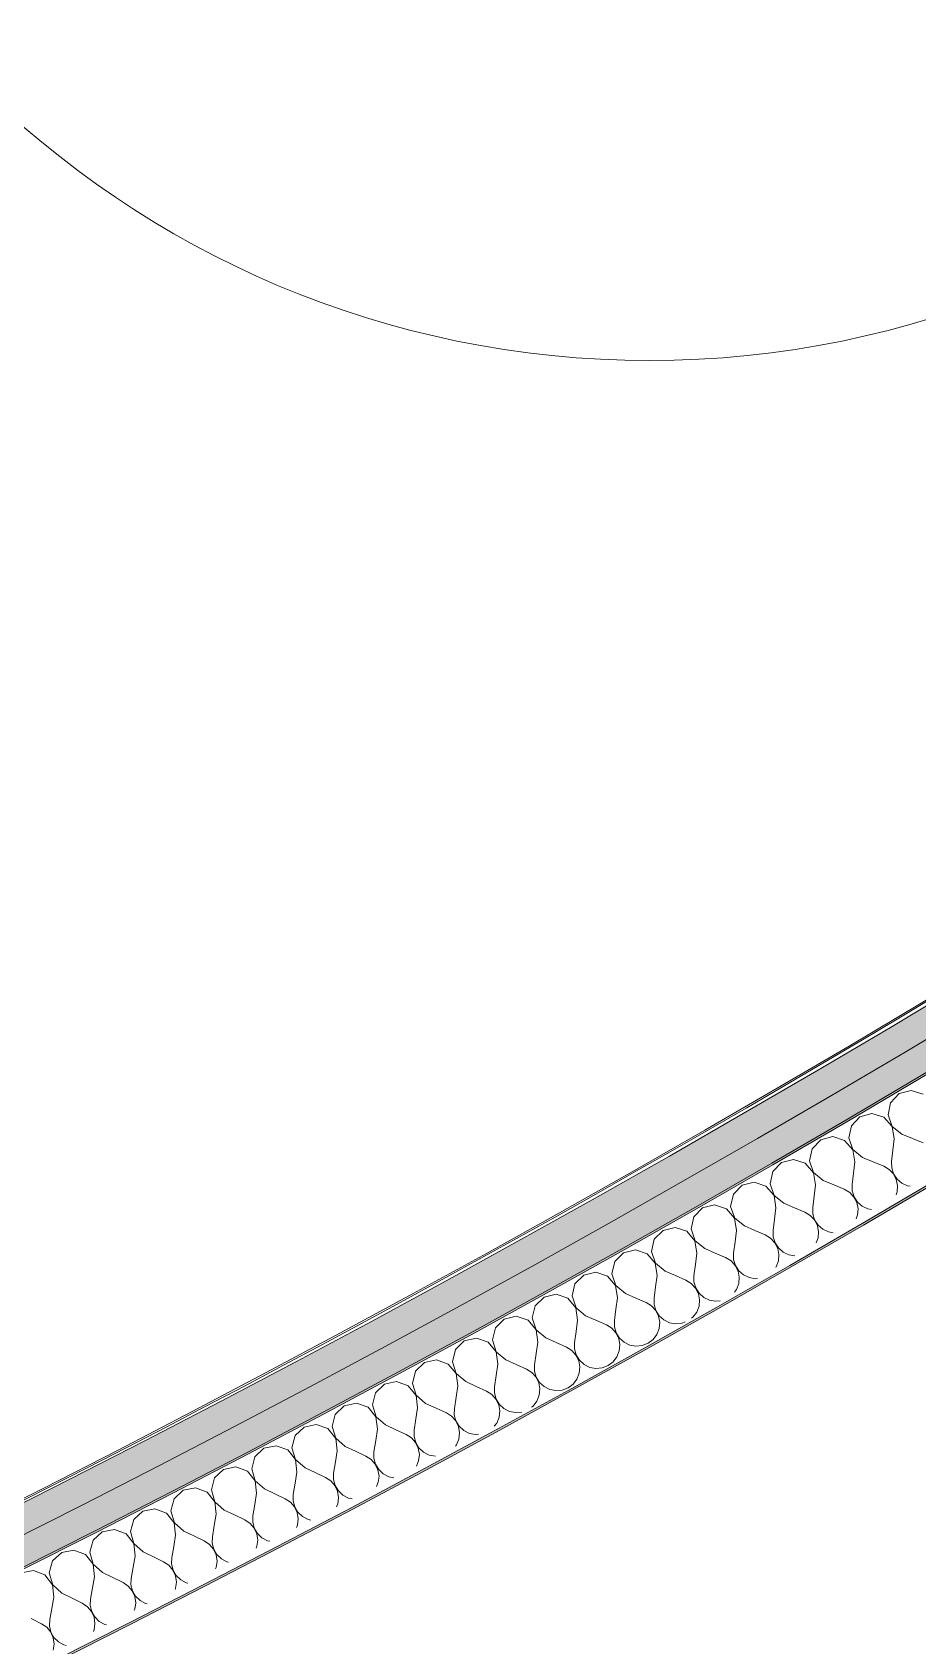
# Model space of a CAD drawing. Header units: millimetres. Extents: x -89663 to 74273, y -103666 to 18539.
# Drawn here: x -23568 to -23105, y -50115 to -49271 of the extents above; entities that cross this region are included whole.
import ezdxf
from ezdxf.enums import TextEntityAlignment as Align

# ---------------------------------------------------------------- set-up
doc = ezdxf.new("R2010")
doc.units = ezdxf.units.MM
doc.header["$MEASUREMENT"] = 0
for name, color, linetype in [('New_A-05-M_Gross_Int_Circulation', 7, 'Continuous'), ('New_A-15-MG_Structural_Grid_Phase_2', 7, 'Continuous'), ('New_A-20-M_Floor_Slab', 7, 'Continuous'), ('New_A-25-M_Wall_Int', 7, 'Continuous')]:
    doc.layers.add(name, color=color, linetype=linetype)
for name, color, linetype, lineweight, true_color in [('New_A-05-M_Gross_Int_Circulation_Pen_No__74', 7, 'Continuous', 20, 0x606060), ('New_A-15-MG_Structural_Grid_Phase_2_Pen_No__222', 7, 'Continuous', 13, 0x65af33), ('New_A-25-M_Wall_Int_Pen_No__107', 7, 'Continuous', 15, 0xa6a6a6), ('New_A-25-M_Wall_Int_Pen_No__81', 7, 'Continuous', 20, 0x6a6a6a)]:
    doc.layers.add(name, color=color, linetype=linetype, lineweight=lineweight, true_color=true_color)
for name, color, linetype, lineweight in [('New_A-20-M_Floor_Slab_Pen_No__89', 8, 'Continuous', 20), ('New_A-25-M_Wall_Int_Pen_No__1', 7, 'Continuous', 13), ('New_A-25-M_Wall_Int_Pen_No__150', 7, 'Continuous', 0), ('New_ArchiCAD Zone Stamps_Pen_No__6', 7, 'Continuous', 35)]:
    doc.layers.add(name, color=color, linetype=linetype, lineweight=lineweight)
doc.styles.add('GENERATED_STYLE_1', font='')
doc.styles.add('GENERATED_STYLE_3', font='')
doc.styles.add('GENERATED_STYLE_4', font='')
doc.styles.get('GENERATED_STYLE_1').set_extended_font_data('Arial', bold=True)
doc.styles.get('GENERATED_STYLE_3').set_extended_font_data('Arial')
doc.styles.get('GENERATED_STYLE_4').set_extended_font_data('Swis721 BT')

# ---------------------------------------------------------------- blocks, each defined once
blk = doc.blocks.new('Atrium South_INB 0152_2_1', base_point=(-20962.32, -37996.44))
at = {"layer": 'New_A-05-M_Gross_Int_Circulation_Pen_No__74', "linetype": 'Continuous'}
blk.add_arc((-26966.17, -43337.6), 7510.69, 249.05693, 336.178181, dxfattribs=at)
at = {"layer": 'New_ArchiCAD Zone Stamps_Pen_No__6'}
for tag, height, style, p in [('ROOM_NAME', 250, 'GENERATED_STYLE_1', (-21498.1, -36566.35)), ('zoneNameLine2', 250, 'GENERATED_STYLE_1', (-21686.54, -36998.48)), ('ROOM_NUMBER', 200, 'GENERATED_STYLE_3', (-21874.97, -37419.19)), ('measuredAreaCode', 200, 'GENERATED_STYLE_3', (-22031.99, -37779.3)), ('DUMMY_649', 200, 'GENERATED_STYLE_3', (-21724.59, -37913.34)), ('DUMMY_650', 200, 'GENERATED_STYLE_3', (-21095.42, -38187.69)), ('DUMMY_651', 133.33, 'GENERATED_STYLE_3', (-20816.13, -38294.24))]:
    blk.add_attdef(tag, text='', height=height, rotation=336.44041, dxfattribs=dict(at, style=style)).set_placement(p, align=Align.TOP_LEFT)
blk = doc.blocks.new('Slab_46_1', base_point=(-44734.13, -52924.74))
at = {"layer": 'New_A-20-M_Floor_Slab_Pen_No__89', "linetype": 'Continuous', "flags": 128}
blk.add_lwpolyline([(-44734.13, -52924.74), (-44734.3, -52924.72, -0.179811), (-34721.45, -33027.69), (-34721.92, -33027.18), (-25959.6, -24873.2), (-20981.62, -27043.85), (-17009.56, -17934.66), (-17703.34, -17189.12), (-11222.85, -11158.55), (-10852.64, -11556.37), (-2918.66, -4173.23), (921.42, -599.75), (3259.49, -1619.27), (2636.44, -2195.91), (2144.41, -3324.28), (-4596.33, -18782.94), (-10337.07, -31948.28), (-13252.03, -30677.22), (-20095.26, -46371.16, -0.415568), (-30017.22, -50195.91), (-38341.96, -69287.69, -0.234037), (-41521.39, -64901.11, -0.022084), (-42146.95, -60901.38), (-44895.69, -59706.59, -0.043731)], format="xyb", close=True, dxfattribs=at)
blk = doc.blocks.new('*X400')
at = {"layer": 'New_A-25-M_Wall_Int_Pen_No__150', "linetype": 'Continuous'}
for p, q in [((-23119.2, -49831.23), (-23120.53, -49837.6)), ((-23114.71, -49826.51), (-23119.2, -49831.23)), ((-23108.43, -49824.86), (-23114.71, -49826.51)), ((-23102.2, -49826.75), (-23108.43, -49824.86)), ((-23135.21, -49838.6), (-23139.71, -49843.3)), ((-23128.92, -49836.96), (-23135.21, -49838.6)), ((-23122.7, -49838.87), (-23128.92, -49836.96)), ((-23118.41, -49843.77), (-23122.7, -49838.87)), ((-23120.53, -49837.6), (-23118.33, -49843.72)), ((-23149.45, -49849), (-23155.75, -49850.62)), ((-23143.24, -49850.94), (-23149.45, -49849)), ((-23139.71, -49843.3), (-23141.07, -49849.66)), ((-23141.07, -49849.66), (-23138.88, -49855.79)), ((-23117.34, -49850.19), (-23118.41, -49843.77)), ((-23118.33, -49843.72), (-23113.23, -49847.76)), ((-23113.23, -49847.76), (-23107.73, -49850.04)), ((-23160.26, -49855.31), (-23161.64, -49861.67)), ((-23155.75, -49850.62), (-23160.26, -49855.31)), ((-23138.97, -49855.84), (-23143.24, -49850.94)), ((-23137.92, -49862.26), (-23138.97, -49855.84)), ((-23138.88, -49855.79), (-23133.8, -49859.85)), ((-23118.01, -49856.11), (-23118.68, -49862.03)), ((-23117.34, -49850.19), (-23118.01, -49856.11)), ((-23107.73, -49850.04), (-23102.22, -49852.32)), ((-23176.33, -49862.58), (-23180.85, -49867.25)), ((-23170.02, -49860.98), (-23176.33, -49862.58)), ((-23163.82, -49862.93), (-23170.02, -49860.98)), ((-23159.56, -49867.85), (-23163.82, -49862.93)), ((-23161.64, -49861.67), (-23159.48, -49867.8)), ((-23137.92, -49862.26), (-23138.6, -49868.18)), ((-23133.8, -49859.85), (-23128.3, -49862.15)), ((-23128.3, -49862.15), (-23122.8, -49864.45)), ((-23119.97, -49866.12), (-23122.8, -49864.45)), ((-23117.71, -49868.5), (-23119.97, -49866.12)), ((-23118.68, -49862.03), (-23118.6, -49865.31)), ((-23118.6, -49865.31), (-23117.62, -49868.45)), ((-23196.94, -49874.47), (-23201.48, -49879.13)), ((-23190.63, -49872.89), (-23196.94, -49874.47)), ((-23184.43, -49874.86), (-23190.63, -49872.89)), ((-23180.19, -49879.8), (-23184.43, -49874.86)), ((-23180.85, -49867.25), (-23182.25, -49873.61)), ((-23182.25, -49873.61), (-23180.11, -49879.75)), ((-23158.53, -49874.28), (-23159.56, -49867.85)), ((-23159.48, -49867.8), (-23154.4, -49871.88)), ((-23158.53, -49874.28), (-23159.23, -49880.19)), ((-23154.4, -49871.88), (-23148.91, -49874.2)), ((-23148.91, -49874.2), (-23143.42, -49876.51)), ((-23138.6, -49868.18), (-23139.29, -49874.1)), ((-23139.29, -49874.1), (-23139.22, -49877.39)), ((-23116.18, -49871.41), (-23117.71, -49868.5)), ((-23117.62, -49868.45), (-23115.82, -49871.2)), ((-23115.52, -49874.63), (-23116.18, -49871.41)), ((-23115.82, -49871.2), (-23113.34, -49873.35)), ((-23115.76, -49877.91), (-23115.52, -49874.63)), ((-23113.34, -49873.35), (-23110.35, -49874.73)), ((-23110.35, -49874.73), (-23108.91, -49874.96)), ((-23201.48, -49879.13), (-23202.9, -49885.48)), ((-23179.18, -49886.22), (-23180.19, -49879.8)), ((-23180.11, -49879.75), (-23175.05, -49883.84)), ((-23159.23, -49880.19), (-23159.95, -49886.11)), ((-23140.6, -49878.19), (-23143.42, -49876.51)), ((-23138.34, -49880.58), (-23140.6, -49878.19)), ((-23139.22, -49877.39), (-23138.26, -49880.53)), ((-23136.83, -49883.49), (-23138.34, -49880.58)), ((-23138.26, -49880.53), (-23136.47, -49883.28)), ((-23136.17, -49886.71), (-23136.83, -49883.49)), ((-23136.47, -49883.28), (-23133.99, -49885.44)), ((-23116.31, -49879.42), (-23115.76, -49877.91)), ((-23222.15, -49890.94), (-23223.59, -49897.28)), ((-23217.59, -49886.3), (-23222.15, -49890.94)), ((-23211.28, -49884.74), (-23217.59, -49886.3)), ((-23205.08, -49886.73), (-23211.28, -49884.74)), ((-23200.86, -49891.67), (-23205.08, -49886.73)), ((-23202.9, -49885.48), (-23200.77, -49891.63)), ((-23199.87, -49898.11), (-23200.86, -49891.67)), ((-23200.77, -49891.63), (-23195.73, -49895.74)), ((-23179.18, -49886.22), (-23179.9, -49892.14)), ((-23175.05, -49883.84), (-23169.56, -49886.17)), ((-23169.56, -49886.17), (-23164.08, -49888.5)), ((-23161.26, -49890.19), (-23164.08, -49888.5)), ((-23159.01, -49892.59), (-23161.26, -49890.19)), ((-23159.95, -49886.11), (-23159.88, -49889.4)), ((-23159.88, -49889.4), (-23158.93, -49892.54)), ((-23137.16, -49891.99), (-23136.42, -49889.99)), ((-23136.42, -49889.99), (-23136.17, -49886.71)), ((-23133.99, -49885.44), (-23131.01, -49886.83)), ((-23131.01, -49886.83), (-23129.12, -49887.14)), ((-23238.28, -49898.06), (-23242.85, -49902.68)), ((-23231.96, -49896.52), (-23238.28, -49898.06)), ((-23225.77, -49898.53), (-23231.96, -49896.52)), ((-23221.56, -49903.49), (-23225.77, -49898.53)), ((-23223.59, -49897.28), (-23221.48, -49903.44)), ((-23199.87, -49898.11), (-23200.61, -49904.02)), ((-23195.73, -49895.74), (-23190.25, -49898.09)), ((-23190.25, -49898.09), (-23184.78, -49900.43)), ((-23181.96, -49902.13), (-23184.78, -49900.43)), ((-23179.9, -49892.14), (-23180.63, -49898.05)), ((-23180.63, -49898.05), (-23180.58, -49901.34)), ((-23157.51, -49895.51), (-23159.01, -49892.59)), ((-23158.93, -49892.54), (-23157.15, -49895.3)), ((-23156.86, -49898.73), (-23157.51, -49895.51)), ((-23157.15, -49895.3), (-23154.67, -49897.46)), ((-23157.12, -49902.01), (-23156.86, -49898.73)), ((-23154.67, -49897.46), (-23151.7, -49898.87)), ((-23151.7, -49898.87), (-23149.25, -49899.27)), ((-23252.68, -49908.23), (-23259.01, -49909.75)), ((-23246.5, -49910.26), (-23252.68, -49908.23)), ((-23242.85, -49902.68), (-23244.31, -49909.03)), ((-23220.6, -49909.92), (-23221.56, -49903.49)), ((-23221.48, -49903.44), (-23216.45, -49907.56)), ((-23216.45, -49907.56), (-23210.98, -49909.93)), ((-23200.61, -49904.02), (-23201.36, -49909.93)), ((-23179.72, -49904.53), (-23181.96, -49902.13)), ((-23180.58, -49901.34), (-23179.64, -49904.48)), ((-23178.22, -49907.46), (-23179.72, -49904.53)), ((-23179.64, -49904.48), (-23177.86, -49907.25)), ((-23177.59, -49910.68), (-23178.22, -49907.46)), ((-23177.86, -49907.25), (-23175.4, -49909.42)), ((-23158.09, -49904.61), (-23157.12, -49902.01)), ((-23263.59, -49914.36), (-23265.07, -49920.7)), ((-23259.01, -49909.75), (-23263.59, -49914.36)), ((-23242.31, -49915.24), (-23246.5, -49910.26)), ((-23244.31, -49909.03), (-23242.22, -49915.19)), ((-23241.36, -49921.67), (-23242.31, -49915.24)), ((-23242.22, -49915.19), (-23237.2, -49919.33)), ((-23221.36, -49915.83), (-23222.12, -49921.74)), ((-23220.6, -49909.92), (-23221.36, -49915.83)), ((-23210.98, -49909.93), (-23205.51, -49912.3)), ((-23202.7, -49914), (-23205.51, -49912.3)), ((-23200.47, -49916.41), (-23202.7, -49914)), ((-23201.36, -49909.93), (-23201.32, -49913.22)), ((-23201.32, -49913.22), (-23200.38, -49916.36)), ((-23198.98, -49919.34), (-23200.47, -49916.41)), ((-23200.38, -49916.36), (-23198.62, -49919.14)), ((-23179.27, -49917.37), (-23179.02, -49917.04)), ((-23179.02, -49917.04), (-23177.86, -49913.96)), ((-23177.86, -49913.96), (-23177.59, -49910.68)), ((-23175.4, -49909.42), (-23172.43, -49910.84)), ((-23172.43, -49910.84), (-23169.3, -49911.36)), ((-23279.77, -49921.38), (-23284.37, -49925.98)), ((-23273.44, -49919.88), (-23279.77, -49921.38)), ((-23267.27, -49921.93), (-23273.44, -49919.88)), ((-23263.09, -49926.92), (-23267.27, -49921.93)), ((-23265.07, -49920.7), (-23263, -49926.87)), ((-23241.36, -49921.67), (-23242.14, -49927.58)), ((-23237.2, -49919.33), (-23231.74, -49921.71)), ((-23231.74, -49921.71), (-23226.28, -49924.1)), ((-23223.48, -49925.81), (-23226.28, -49924.1)), ((-23221.25, -49928.23), (-23223.48, -49925.81)), ((-23222.12, -49921.74), (-23222.1, -49925.03)), ((-23222.1, -49925.03), (-23221.17, -49928.18)), ((-23198.35, -49922.57), (-23198.98, -49919.34)), ((-23198.64, -49925.85), (-23198.35, -49922.57)), ((-23198.62, -49919.14), (-23196.16, -49921.32)), ((-23196.16, -49921.32), (-23193.19, -49922.74)), ((-23193.19, -49922.74), (-23189.95, -49923.3)), ((-23189.95, -49923.3), (-23188.92, -49923.19)), ((-23300.57, -49932.94), (-23305.19, -49937.53)), ((-23294.24, -49931.46), (-23300.57, -49932.94)), ((-23288.07, -49933.53), (-23294.24, -49931.46)), ((-23283.91, -49938.53), (-23288.07, -49933.53)), ((-23284.37, -49925.98), (-23285.87, -49932.31)), ((-23285.87, -49932.31), (-23283.82, -49938.49)), ((-23262.16, -49933.36), (-23263.09, -49926.92)), ((-23263, -49926.87), (-23258, -49931.03)), ((-23262.16, -49933.36), (-23262.96, -49939.26)), ((-23258, -49931.03), (-23252.55, -49933.43)), ((-23252.55, -49933.43), (-23247.09, -49935.83)), ((-23242.14, -49927.58), (-23242.93, -49933.49)), ((-23242.93, -49933.49), (-23242.91, -49936.77)), ((-23219.77, -49931.16), (-23221.25, -49928.23)), ((-23221.17, -49928.18), (-23219.41, -49930.96)), ((-23219.16, -49934.39), (-23219.77, -49931.16)), ((-23219.41, -49930.96), (-23216.96, -49933.14)), ((-23216.96, -49933.14), (-23214, -49934.58)), ((-23200.93, -49930.43), (-23199.81, -49928.93)), ((-23199.81, -49928.93), (-23198.64, -49925.85)), ((-23305.19, -49937.53), (-23306.71, -49943.85)), ((-23283, -49944.98), (-23283.91, -49938.53)), ((-23283.82, -49938.49), (-23278.83, -49942.66)), ((-23278.83, -49942.66), (-23273.38, -49945.08)), ((-23262.96, -49939.26), (-23263.76, -49945.17)), ((-23244.29, -49937.55), (-23247.09, -49935.83)), ((-23242.07, -49939.98), (-23244.29, -49937.55)), ((-23242.91, -49936.77), (-23241.99, -49939.93)), ((-23240.61, -49942.91), (-23242.07, -49939.98)), ((-23241.99, -49939.93), (-23240.24, -49942.71)), ((-23222.61, -49943.38), (-23220.63, -49940.74)), ((-23220.63, -49940.74), (-23219.45, -49937.67)), ((-23219.45, -49937.67), (-23219.16, -49934.39)), ((-23214, -49934.58), (-23210.75, -49935.15)), ((-23210.75, -49935.15), (-23208.34, -49934.9)), ((-23326.04, -49949.01), (-23327.58, -49955.33)), ((-23321.41, -49944.44), (-23326.04, -49949.01)), ((-23315.07, -49942.98), (-23321.41, -49944.44)), ((-23308.91, -49945.07), (-23315.07, -49942.98)), ((-23304.76, -49950.08), (-23308.91, -49945.07)), ((-23306.71, -49943.85), (-23304.68, -49950.03)), ((-23303.87, -49956.53), (-23304.76, -49950.08)), ((-23304.68, -49950.03), (-23299.7, -49954.22)), ((-23283.82, -49950.88), (-23284.64, -49956.78)), ((-23283, -49944.98), (-23283.82, -49950.88)), ((-23273.38, -49945.08), (-23267.94, -49947.49)), ((-23265.14, -49949.23), (-23267.94, -49947.49)), ((-23262.93, -49951.66), (-23265.14, -49949.23)), ((-23263.76, -49945.17), (-23263.76, -49948.45)), ((-23263.76, -49948.45), (-23262.85, -49951.61)), ((-23241.5, -49952.49), (-23240.3, -49949.42)), ((-23240, -49946.14), (-23240.61, -49942.91)), ((-23240.3, -49949.42), (-23240, -49946.14)), ((-23240.24, -49942.71), (-23237.8, -49944.91)), ((-23237.8, -49944.91), (-23234.84, -49946.35)), ((-23234.84, -49946.35), (-23231.6, -49946.93)), ((-23231.6, -49946.93), (-23228.31, -49946.6)), ((-23228.31, -49946.6), (-23226.69, -49945.96)), ((-23223.36, -49943.95), (-23222.61, -49943.38)), ((-23342.28, -49955.87), (-23346.92, -49960.42)), ((-23335.94, -49954.43), (-23342.28, -49955.87)), ((-23329.78, -49956.54), (-23335.94, -49954.43)), ((-23325.65, -49961.56), (-23329.78, -49956.54)), ((-23327.58, -49955.33), (-23325.57, -49961.52)), ((-23303.87, -49956.53), (-23304.71, -49962.43)), ((-23299.7, -49954.22), (-23294.26, -49956.66)), ((-23294.26, -49956.66), (-23288.82, -49959.09)), ((-23286.03, -49960.84), (-23288.82, -49959.09)), ((-23284.64, -49956.78), (-23284.64, -49960.07)), ((-23261.47, -49954.6), (-23262.93, -49951.66)), ((-23262.85, -49951.61), (-23261.11, -49954.4)), ((-23260.88, -49957.83), (-23261.47, -49954.6)), ((-23261.19, -49961.11), (-23260.88, -49957.83)), ((-23261.11, -49954.4), (-23258.67, -49956.6)), ((-23258.67, -49956.6), (-23255.72, -49958.05)), ((-23255.72, -49958.05), (-23252.48, -49958.64)), ((-23252.48, -49958.64), (-23249.19, -49958.32)), ((-23249.19, -49958.32), (-23246.12, -49957.12)), ((-23246.12, -49957.12), (-23243.48, -49955.13)), ((-23243.48, -49955.13), (-23241.5, -49952.49)), ((-23363.19, -49967.23), (-23367.85, -49971.77)), ((-23356.84, -49965.81), (-23363.19, -49967.23)), ((-23350.69, -49967.94), (-23356.84, -49965.81)), ((-23346.58, -49972.98), (-23350.69, -49967.94)), ((-23346.92, -49960.42), (-23348.48, -49966.74)), ((-23348.48, -49966.74), (-23346.49, -49972.94)), ((-23324.78, -49968.01), (-23325.65, -49961.56)), ((-23324.78, -49968.01), (-23325.64, -49973.91)), ((-23325.57, -49961.52), (-23320.6, -49965.72)), ((-23320.6, -49965.72), (-23315.17, -49968.18)), ((-23304.71, -49962.43), (-23305.55, -49968.33)), ((-23283.83, -49963.27), (-23286.03, -49960.84)), ((-23284.64, -49960.07), (-23283.75, -49963.23)), ((-23282.38, -49966.22), (-23283.83, -49963.27)), ((-23283.75, -49963.23), (-23282.02, -49966.02)), ((-23281.8, -49969.45), (-23282.38, -49966.22)), ((-23282.02, -49966.02), (-23279.59, -49968.23)), ((-23267.03, -49968.79), (-23264.39, -49966.8)), ((-23264.39, -49966.8), (-23262.4, -49964.18)), ((-23262.4, -49964.18), (-23261.19, -49961.11)), ((-23367.85, -49971.77), (-23369.43, -49978.08)), ((-23345.73, -49979.43), (-23346.58, -49972.98)), ((-23346.49, -49972.94), (-23341.54, -49977.16)), ((-23325.64, -49973.91), (-23326.5, -49979.81)), ((-23315.17, -49968.18), (-23309.74, -49970.63)), ((-23306.96, -49972.38), (-23309.74, -49970.63)), ((-23304.76, -49974.82), (-23306.96, -49972.38)), ((-23305.55, -49968.33), (-23305.57, -49971.61)), ((-23305.57, -49971.61), (-23304.68, -49974.78)), ((-23303.32, -49977.77), (-23304.76, -49974.82)), ((-23304.68, -49974.78), (-23302.96, -49977.57)), ((-23285.34, -49978.41), (-23283.33, -49975.79)), ((-23283.33, -49975.79), (-23282.12, -49972.73)), ((-23282.12, -49972.73), (-23281.8, -49969.45)), ((-23279.59, -49968.23), (-23276.64, -49969.69)), ((-23276.64, -49969.69), (-23273.4, -49970.29)), ((-23273.4, -49970.29), (-23270.11, -49969.98)), ((-23270.11, -49969.98), (-23267.03, -49968.79)), ((-23388.81, -49983.06), (-23390.41, -49989.36)), ((-23384.14, -49978.53), (-23388.81, -49983.06)), ((-23377.78, -49977.13), (-23384.14, -49978.53)), ((-23371.64, -49979.28), (-23377.78, -49977.13)), ((-23367.54, -49984.33), (-23371.64, -49979.28)), ((-23369.43, -49978.08), (-23367.46, -49984.29)), ((-23366.72, -49990.79), (-23367.54, -49984.33)), ((-23367.46, -49984.29), (-23362.52, -49988.52)), ((-23345.73, -49979.43), (-23346.61, -49985.33)), ((-23341.54, -49977.16), (-23336.12, -49979.63)), ((-23336.12, -49979.63), (-23330.7, -49982.09)), ((-23327.92, -49983.85), (-23330.7, -49982.09)), ((-23325.73, -49986.31), (-23327.92, -49983.85)), ((-23326.5, -49979.81), (-23326.52, -49983.09)), ((-23326.52, -49983.09), (-23325.65, -49986.26)), ((-23304.3, -49987.34), (-23303.08, -49984.28)), ((-23302.75, -49981.01), (-23303.32, -49977.77)), ((-23303.08, -49984.28), (-23302.75, -49981.01)), ((-23302.96, -49977.57), (-23300.53, -49979.79)), ((-23300.53, -49979.79), (-23297.59, -49981.26)), ((-23297.59, -49981.26), (-23294.35, -49981.87)), ((-23294.35, -49981.87), (-23291.07, -49981.58)), ((-23291.07, -49981.58), (-23287.98, -49980.39)), ((-23287.98, -49980.39), (-23285.34, -49978.41)), ((-23405.12, -49989.76), (-23409.8, -49994.27)), ((-23398.76, -49988.38), (-23405.12, -49989.76)), ((-23392.62, -49990.55), (-23398.76, -49988.38)), ((-23388.54, -49995.62), (-23392.62, -49990.55)), ((-23390.41, -49989.36), (-23388.46, -49995.57)), ((-23366.72, -49990.79), (-23367.61, -49996.68)), ((-23362.52, -49988.52), (-23357.1, -49991.01)), ((-23357.1, -49991.01), (-23351.69, -49993.49)), ((-23347.49, -49991.22), (-23347.52, -49994.51)), ((-23346.61, -49985.33), (-23347.49, -49991.22)), ((-23324.3, -49989.26), (-23325.73, -49986.31)), ((-23325.65, -49986.26), (-23323.94, -49989.06)), ((-23323.74, -49992.5), (-23324.3, -49989.26)), ((-23324.08, -49995.77), (-23323.74, -49992.5)), ((-23323.94, -49989.06), (-23321.52, -49991.29)), ((-23321.52, -49991.29), (-23318.58, -49992.77)), ((-23318.58, -49992.77), (-23315.34, -49993.39)), ((-23315.34, -49993.39), (-23312.14, -49993.11)), ((-23307.06, -49990.51), (-23306.32, -49989.96)), ((-23306.32, -49989.96), (-23304.3, -49987.34)), ((-23426.13, -50000.93), (-23430.83, -50005.42)), ((-23419.77, -49999.57), (-23426.13, -50000.93)), ((-23413.64, -50001.75), (-23419.77, -49999.57)), ((-23409.58, -50006.83), (-23413.64, -50001.75)), ((-23409.8, -49994.27), (-23411.42, -50000.57)), ((-23411.42, -50000.57), (-23409.49, -50006.79)), ((-23387.74, -50002.07), (-23388.54, -49995.62)), ((-23388.46, -49995.57), (-23383.53, -49999.82)), ((-23383.53, -49999.82), (-23378.12, -50002.33)), ((-23367.61, -49996.68), (-23368.51, -50002.57)), ((-23348.92, -49995.26), (-23351.69, -49993.49)), ((-23346.74, -49997.72), (-23348.92, -49995.26)), ((-23347.52, -49994.51), (-23346.65, -49997.68)), ((-23345.32, -50000.68), (-23346.74, -49997.72)), ((-23346.65, -49997.68), (-23344.95, -50000.48)), ((-23344.76, -50003.92), (-23345.32, -50000.68)), ((-23344.95, -50000.48), (-23342.54, -50002.72)), ((-23326.62, -50000.52), (-23325.31, -49998.83)), ((-23325.31, -49998.83), (-23324.08, -49995.77)), ((-23430.83, -50005.42), (-23432.47, -50011.72)), ((-23408.79, -50013.29), (-23409.58, -50006.83)), ((-23409.49, -50006.79), (-23404.58, -50011.05)), ((-23388.65, -50007.96), (-23389.57, -50013.85)), ((-23387.74, -50002.07), (-23388.65, -50007.96)), ((-23378.12, -50002.33), (-23372.72, -50004.83)), ((-23369.95, -50006.61), (-23372.72, -50004.83)), ((-23367.78, -50009.07), (-23369.95, -50006.61)), ((-23368.51, -50002.57), (-23368.55, -50005.85)), ((-23368.55, -50005.85), (-23367.69, -50009.03)), ((-23366.37, -50012.04), (-23367.78, -50009.07)), ((-23367.69, -50009.03), (-23366, -50011.84)), ((-23346.36, -50010.25), (-23345.12, -50007.19)), ((-23345.12, -50007.19), (-23344.76, -50003.92)), ((-23342.54, -50002.72), (-23339.61, -50004.21)), ((-23339.61, -50004.21), (-23336.37, -50004.84)), ((-23336.37, -50004.84), (-23334.81, -50004.71)), ((-23451.9, -50016.5), (-23453.56, -50022.8)), ((-23447.19, -50012.02), (-23451.9, -50016.5)), ((-23440.82, -50010.69), (-23447.19, -50012.02)), ((-23434.7, -50012.89), (-23440.82, -50010.69)), ((-23430.65, -50017.98), (-23434.7, -50012.89)), ((-23432.47, -50011.72), (-23430.56, -50017.94)), ((-23429.88, -50024.45), (-23430.65, -50017.98)), ((-23430.56, -50017.94), (-23425.66, -50022.22)), ((-23408.79, -50013.29), (-23409.72, -50019.18)), ((-23404.58, -50011.05), (-23399.18, -50013.58)), ((-23399.18, -50013.58), (-23393.78, -50016.1)), ((-23391.02, -50017.88), (-23393.78, -50016.1)), ((-23388.86, -50020.35), (-23391.02, -50017.88)), ((-23389.57, -50013.85), (-23389.62, -50017.13)), ((-23389.62, -50017.13), (-23388.77, -50020.31)), ((-23367.34, -50021.35), (-23366.19, -50018.55)), ((-23365.82, -50015.28), (-23366.37, -50012.04)), ((-23366.19, -50018.55), (-23365.82, -50015.28)), ((-23366, -50011.84), (-23363.6, -50014.08)), ((-23363.6, -50014.08), (-23360.67, -50015.58)), ((-23360.67, -50015.58), (-23357.44, -50016.22)), ((-23357.44, -50016.22), (-23357.3, -50016.21)), ((-23346.84, -50010.86), (-23346.36, -50010.25)), ((-23468.27, -50023.05), (-23473, -50027.52)), ((-23461.9, -50021.74), (-23468.27, -50023.05)), ((-23455.79, -50023.96), (-23461.9, -50021.74)), ((-23451.75, -50029.07), (-23455.79, -50023.96)), ((-23453.56, -50022.8), (-23451.67, -50029.02)), ((-23429.88, -50024.45), (-23430.83, -50030.33)), ((-23425.66, -50022.22), (-23420.27, -50024.76)), ((-23420.27, -50024.76), (-23414.88, -50027.3)), ((-23410.66, -50025.06), (-23410.72, -50028.35)), ((-23409.72, -50019.18), (-23410.66, -50025.06)), ((-23387.46, -50023.32), (-23388.86, -50020.35)), ((-23388.77, -50020.31), (-23387.09, -50023.13)), ((-23386.92, -50026.57), (-23387.46, -50023.32)), ((-23387.3, -50029.84), (-23386.92, -50026.57)), ((-23387.09, -50023.13), (-23384.69, -50025.38)), ((-23384.69, -50025.38), (-23381.77, -50026.89)), ((-23381.77, -50026.89), (-23379.18, -50027.41)), ((-23489.39, -50034.02), (-23494.14, -50038.47)), ((-23483.02, -50032.72), (-23489.39, -50034.02)), ((-23476.91, -50034.96), (-23483.02, -50032.72)), ((-23472.89, -50040.08), (-23476.91, -50034.96)), ((-23473, -50027.52), (-23474.68, -50033.81)), ((-23474.68, -50033.81), (-23472.81, -50040.04)), ((-23451.01, -50035.53), (-23451.98, -50041.41)), ((-23451.01, -50035.53), (-23451.75, -50029.07)), ((-23451.67, -50029.02), (-23446.78, -50033.32)), ((-23446.78, -50033.32), (-23441.4, -50035.88)), ((-23430.83, -50030.33), (-23431.79, -50036.21)), ((-23412.13, -50029.09), (-23414.88, -50027.3)), ((-23409.97, -50031.57), (-23412.13, -50029.09)), ((-23410.72, -50028.35), (-23409.89, -50031.53)), ((-23408.58, -50034.54), (-23409.97, -50031.57)), ((-23409.89, -50031.53), (-23408.21, -50034.35)), ((-23408.05, -50037.79), (-23408.58, -50034.54)), ((-23408.21, -50034.35), (-23405.82, -50036.61)), ((-23388.2, -50032.02), (-23387.3, -50029.84)), ((-23504.17, -50043.64), (-23510.55, -50044.92)), ((-23498.07, -50045.9), (-23504.17, -50043.64)), ((-23494.14, -50038.47), (-23495.84, -50044.75)), ((-23472.17, -50046.55), (-23472.89, -50040.08)), ((-23472.81, -50040.04), (-23467.94, -50044.35)), ((-23451.98, -50041.41), (-23452.95, -50047.29)), ((-23441.4, -50035.88), (-23436.02, -50038.43)), ((-23433.27, -50040.23), (-23436.02, -50038.43)), ((-23431.12, -50042.72), (-23433.27, -50040.23)), ((-23431.79, -50036.21), (-23431.86, -50039.49)), ((-23431.86, -50039.49), (-23431.03, -50042.67)), ((-23429.74, -50045.7), (-23431.12, -50042.72)), ((-23431.03, -50042.67), (-23429.37, -50045.5)), ((-23409.14, -50042.73), (-23408.44, -50041.06)), ((-23408.44, -50041.06), (-23408.05, -50037.79)), ((-23405.82, -50036.61), (-23402.9, -50038.12)), ((-23402.9, -50038.12), (-23400.93, -50038.53)), ((-23515.31, -50049.35), (-23517.03, -50055.63)), ((-23510.55, -50044.92), (-23515.31, -50049.35)), ((-23494.07, -50051.03), (-23498.07, -50045.9)), ((-23495.84, -50044.75), (-23493.98, -50050.99)), ((-23493.37, -50057.5), (-23494.07, -50051.03)), ((-23493.98, -50050.99), (-23489.12, -50055.32)), ((-23473.16, -50052.42), (-23474.15, -50058.3)), ((-23472.17, -50046.55), (-23473.16, -50052.42)), ((-23467.94, -50044.35), (-23462.56, -50046.93)), ((-23462.56, -50046.93), (-23457.19, -50049.5)), ((-23454.44, -50051.31), (-23457.19, -50049.5)), ((-23452.3, -50053.8), (-23454.44, -50051.31)), ((-23452.95, -50047.29), (-23453.04, -50050.57)), ((-23453.04, -50050.57), (-23452.22, -50053.76)), ((-23430.16, -50053.48), (-23429.62, -50052.21)), ((-23429.22, -50048.94), (-23429.74, -50045.7)), ((-23429.62, -50052.21), (-23429.22, -50048.94)), ((-23429.37, -50045.5), (-23426.99, -50047.77)), ((-23426.99, -50047.77), (-23424.07, -50049.3)), ((-23424.07, -50049.3), (-23422.58, -50049.61)), ((-23536.51, -50060.17), (-23538.25, -50066.43)), ((-23531.74, -50055.74), (-23536.51, -50060.17)), ((-23525.36, -50054.49), (-23531.74, -50055.74)), ((-23519.27, -50056.77), (-23525.36, -50054.49)), ((-23515.28, -50061.91), (-23519.27, -50056.77)), ((-23517.03, -50055.63), (-23515.19, -50061.87)), ((-23493.37, -50057.5), (-23494.37, -50063.37)), ((-23489.12, -50055.32), (-23483.76, -50057.91)), ((-23483.76, -50057.91), (-23478.39, -50060.49)), ((-23475.66, -50062.32), (-23478.39, -50060.49)), ((-23474.15, -50058.3), (-23474.24, -50061.59)), ((-23450.93, -50056.78), (-23452.3, -50053.8)), ((-23452.22, -50053.76), (-23450.56, -50056.59)), ((-23450.43, -50060.03), (-23450.93, -50056.78)), ((-23450.84, -50063.3), (-23450.43, -50060.03)), ((-23450.56, -50056.59), (-23448.19, -50058.86)), ((-23448.19, -50058.86), (-23445.28, -50060.4)), ((-23445.28, -50060.4), (-23444.15, -50060.64)), ((-23552.97, -50066.51), (-23557.75, -50070.91)), ((-23546.58, -50065.27), (-23552.97, -50066.51)), ((-23540.49, -50067.57), (-23546.58, -50065.27)), ((-23536.52, -50072.73), (-23540.49, -50067.57)), ((-23538.25, -50066.43), (-23536.44, -50072.68)), ((-23514.6, -50068.38), (-23515.62, -50074.25)), ((-23514.6, -50068.38), (-23515.28, -50061.91)), ((-23515.19, -50061.87), (-23510.35, -50066.21)), ((-23510.35, -50066.21), (-23504.99, -50068.82)), ((-23504.99, -50068.82), (-23499.63, -50071.43)), ((-23495.38, -50069.25), (-23495.49, -50072.53)), ((-23494.37, -50063.37), (-23495.38, -50069.25)), ((-23473.52, -50064.82), (-23475.66, -50062.32)), ((-23474.24, -50061.59), (-23473.44, -50064.77)), ((-23472.16, -50067.8), (-23473.52, -50064.82)), ((-23473.44, -50064.77), (-23471.79, -50067.61)), ((-23471.67, -50071.05), (-23472.16, -50067.8)), ((-23471.79, -50067.61), (-23469.42, -50069.89)), ((-23451.25, -50064.27), (-23450.84, -50063.3)), ((-23567.84, -50075.99), (-23574.23, -50077.2)), ((-23561.76, -50078.31), (-23567.84, -50075.99)), ((-23557.75, -50070.91), (-23559.51, -50077.18)), ((-23559.51, -50077.18), (-23557.72, -50083.43)), ((-23535.86, -50079.2), (-23536.52, -50072.73)), ((-23536.44, -50072.68), (-23531.61, -50077.04)), ((-23531.61, -50077.04), (-23526.26, -50079.67)), ((-23515.62, -50074.25), (-23516.65, -50080.12)), ((-23496.9, -50073.26), (-23499.63, -50071.43)), ((-23494.78, -50075.76), (-23496.9, -50073.26)), ((-23495.49, -50072.53), (-23494.69, -50075.72)), ((-23493.42, -50078.75), (-23494.78, -50075.76)), ((-23494.69, -50075.72), (-23493.05, -50078.56)), ((-23472.42, -50075.11), (-23472.09, -50074.32)), ((-23472.09, -50074.32), (-23471.67, -50071.05)), ((-23469.42, -50069.89), (-23466.52, -50071.44)), ((-23466.52, -50071.44), (-23465.63, -50071.63)), ((-23557.8, -50083.47), (-23561.76, -50078.31)), ((-23557.16, -50089.95), (-23557.8, -50083.47)), ((-23557.72, -50083.43), (-23552.9, -50087.81)), ((-23536.91, -50085.07), (-23537.95, -50090.93)), ((-23535.86, -50079.2), (-23536.91, -50085.07)), ((-23526.26, -50079.67), (-23520.91, -50082.29)), ((-23518.18, -50084.13), (-23520.91, -50082.29)), ((-23516.07, -50086.64), (-23518.18, -50084.13)), ((-23516.65, -50080.12), (-23516.77, -50083.41)), ((-23516.77, -50083.41), (-23515.98, -50086.6)), ((-23493.68, -50085.98), (-23493.37, -50085.27)), ((-23492.94, -50082), (-23493.42, -50078.75)), ((-23493.37, -50085.27), (-23492.94, -50082)), ((-23493.05, -50078.56), (-23490.69, -50080.85)), ((-23490.69, -50080.85), (-23487.79, -50082.41)), ((-23487.79, -50082.41), (-23487.02, -50082.57)), ((-23557.16, -50089.95), (-23558.22, -50095.81)), ((-23552.9, -50087.81), (-23547.56, -50090.45)), ((-23547.56, -50090.45), (-23542.22, -50093.09)), ((-23539.5, -50094.93), (-23542.22, -50093.09)), ((-23537.95, -50090.93), (-23538.08, -50094.22)), ((-23538.08, -50094.22), (-23537.3, -50097.41)), ((-23514.72, -50089.64), (-23516.07, -50086.64)), ((-23515.98, -50086.6), (-23514.35, -50089.45)), ((-23514.25, -50092.89), (-23514.72, -50089.64)), ((-23514.69, -50096.15), (-23514.25, -50092.89)), ((-23514.35, -50089.45), (-23512, -50091.74)), ((-23512, -50091.74), (-23509.1, -50093.31)), ((-23509.1, -50093.31), (-23508.34, -50093.48)), ((-23568.9, -50101.16), (-23563.56, -50103.82)), ((-23559.29, -50101.68), (-23559.43, -50104.96)), ((-23558.22, -50095.81), (-23559.29, -50101.68)), ((-23537.39, -50097.45), (-23539.5, -50094.93)), ((-23536.05, -50100.45), (-23537.39, -50097.45)), ((-23537.3, -50097.41), (-23535.68, -50100.27)), ((-23535.59, -50103.71), (-23536.05, -50100.45)), ((-23535.68, -50100.27), (-23533.34, -50102.57)), ((-23533.34, -50102.57), (-23530.45, -50104.14)), ((-23515.01, -50096.89), (-23514.69, -50096.15)), ((-23560.85, -50105.67), (-23563.56, -50103.82)), ((-23558.75, -50108.2), (-23560.85, -50105.67)), ((-23559.43, -50104.96), (-23558.66, -50108.15)), ((-23557.42, -50111.2), (-23558.75, -50108.2)), ((-23558.66, -50108.15), (-23557.05, -50111.02)), ((-23556.97, -50114.46), (-23557.42, -50111.2)), ((-23557.05, -50111.02), (-23554.71, -50113.33)), ((-23536.43, -50107.85), (-23536.04, -50106.97)), ((-23536.04, -50106.97), (-23535.59, -50103.71)), ((-23530.45, -50104.14), (-23529.57, -50104.34)), ((-23557.43, -50117.72), (-23556.97, -50114.46)), ((-23554.71, -50113.33), (-23551.83, -50114.91)), ((-23551.83, -50114.91), (-23550.72, -50115.16))]:
    blk.add_line(p, q, dxfattribs=at)
blk = doc.blocks.new('Wall_51_1', base_point=(-29918.46, -50217.22))
at = {"layer": 'New_A-25-M_Wall_Int_Pen_No__107', "linetype": 'Continuous'}
for points in [[(-27302.17, -50830.56), (-27302.91, -50845.54, 0.193849), (-22019.67, -49014.61), (-22029.52, -49003.3, -0.193849)], [(-27303.65, -50860.52, 0.193849), (-22009.82, -49025.92), (-22019.67, -49014.61, -0.193849), (-27302.91, -50845.54)]]:
    blk.add_hatch(color=256, dxfattribs=at).paths.add_polyline_path(points)
at = {"layer": 'New_A-25-M_Wall_Int_Pen_No__81', "linetype": 'Continuous', "lineweight": 0, "true_color": 0x353535}
for points in [[(-27303.7, -50861.52, 0.193849), (-22009.16, -49026.68), (-22009.82, -49025.92, -0.193849), (-27303.65, -50860.52)], [(-27233.66, -50915.69, 0.187653), (-22057.54, -49135.43), (-22058.33, -49134.78, -0.187643), (-27233.51, -50914.69)]]:
    blk.add_hatch(color=250, dxfattribs=at).paths.add_polyline_path(points)
at = {"layer": 'New_A-25-M_Wall_Int_Pen_No__1', "linetype": 'Continuous'}
for radius, start, end in [(7467.12, 267.172584, 311.055315), (7482.12, 267.172584, 311.055315), (7498.12, 267.172584, 311.055315), (7497.12, 267.172584, 311.055315), (7549.12, 267.723836, 310.236297), (7548.12, 267.724628, 310.234894)]:
    blk.add_arc((-26933.84, -43372.52), radius, start, end, dxfattribs=at)
at = {"layer": 'New_A-25-M_Wall_Int', "color": 250, "lineweight": 50, "true_color": 0x2a2a2a}
blk.add_blockref('*X400', (0, 0), dxfattribs=at)
blk = doc.blocks.new('Standard grid marker_11')
at = {"layer": 'New_A-15-MG_Structural_Grid_Phase_2_Pen_No__222', "linetype": 'Continuous'}
blk.add_circle((22444.88, 0), 500, dxfattribs=at)
at = {"layer": 'New_A-15-MG_Structural_Grid_Phase_2_Pen_No__222', "style": 'GENERATED_STYLE_4'}
for tag, p in [('AC_MarkerText_1_0', (-500, 43.63)), ('AC_MarkerText_1_1', (22444.88, 43.63))]:
    blk.add_attdef(tag, text='', height=350, rotation=210.0234, dxfattribs=at).set_placement(p, align=Align.MIDDLE_CENTER)

msp = doc.modelspace()

# ---------------------------------------------------------------- block references
at = {"layer": 'New_A-05-M_Gross_Int_Circulation', "linetype": 'Continuous'}
msp.add_blockref('Atrium South_INB 0152_2_1', (-20962.32, -37996.44), dxfattribs=at)
at = {"layer": 'New_A-15-MG_Structural_Grid_Phase_2', "color": 8, "linetype": 'Continuous', "lineweight": 15, "zscale": 1000, "rotation": 126.417012497801}
msp.add_blockref('Standard grid marker_11', (-9920.77, -67004.75), dxfattribs=at)
at = {"layer": 'New_A-20-M_Floor_Slab', "color": 8, "linetype": 'Continuous', "lineweight": 20}
msp.add_blockref('Slab_46_1', (-44734.13, -52924.74), dxfattribs=at)
at = {"layer": 'New_A-25-M_Wall_Int', "color": 250, "lineweight": 50, "true_color": 0x2a2a2a}
msp.add_blockref('Wall_51_1', (-29918.46, -50217.22), dxfattribs=at)

doc.saveas('drawing.dxf')
